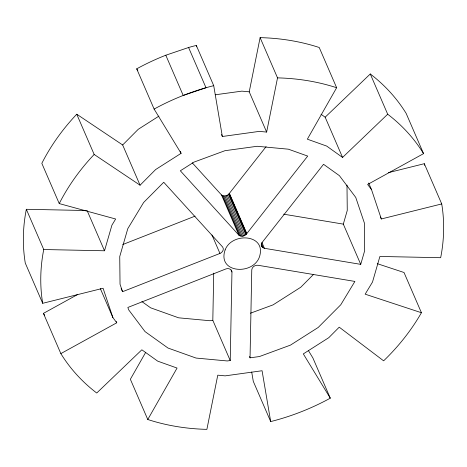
<?xml version="1.0" encoding="UTF-8"?>
<svg xmlns="http://www.w3.org/2000/svg" width="467" height="467" viewBox="0 0 467 467"><rect width="100%" height="100%" fill="white"/><g stroke="black" fill="none" stroke-linecap="round" stroke-linejoin="round"><path stroke-width="0.7" d="M230.225 360.547L231.959 271.975C231.801 269.021 228.17 267.9 225.783 268.986L127.859 307.449L128.659 309.825L145.021 331.588L168.009 348.043L196.047 358.061L227.236 360.956L230.225 360.547L212.812 320.309L213.734 273.119M250.043 357.833L251.771 269.798C252.069 266.85 255.227 264.888 258.041 265.279L354.897 281.426L340.782 304.753L318.214 327.449L290.474 345.113L259.442 356.543L250.043 357.833L249.471 356.514M221.486 134.519L222.345 136.498L259.255 131.385L266.634 132.068L249.226 91.83L260.113 37.64A207.564 169.194 -23.4 0 1 319.224 47.494L336.637 87.732L307.35 139.178L326.707 146.089L342.568 157.443L387.686 114.217L370.273 73.973L325.155 117.205L342.568 157.443M266.634 132.068L277.526 77.878L260.113 37.64M86.389 210.529L26.333 209.292L43.74 249.53L104.52 250.779L111.905 225.205L115.658 219.011L59.239 203.583L41.826 163.339A207.564 169.194 -23.4 0 1 76.751 114.217L122.658 144.968L140.071 185.206L155.645 169.544L181.097 153.339L180.239 151.361M261.164 245.087L262.378 247.265L264.421 248.304L360.728 264.363L343.315 224.125L347.261 210.454L346.987 185.095M360.728 264.363L364.674 250.691L364.377 223.01L355.749 197.413L339.392 175.65L323.538 164.302L262.326 242.198L261.386 244.317L261.736 246.407M192.223 162.767L221.527 194.984C223.95 196.893 227.785 195.877 229.379 193.367L266.108 146.632M228.912 193.963L246.325 234.2L307.706 156.089L288.367 149.183L257.177 146.282L224.971 150.695L193.939 162.125L180.338 170.788L238.941 235.222C241.363 237.131 245.198 236.115 246.792 233.611L229.379 193.367M145.722 352.287L130.363 379.268L147.776 419.506A207.564 169.194 -23.4 0 0 206.887 429.36L217.774 375.17L225.158 375.859L262.069 370.74L270.691 421.578A206.998 168.727 -23.4 0 0 330.292 398.17L312.878 357.932L308.383 350.554M147.776 419.506L177.063 368.06L157.706 361.149L141.845 349.795L96.727 393.027A207.564 169.194 -23.4 0 1 60.85 353.607L43.437 313.369L77.755 294.449M122.658 144.968L138.232 129.306L158.908 116.137M313.456 274.479L300.801 287.211L273.061 304.875L250.411 313.217M60.85 353.607L116.773 322.779L116.201 321.459M370.273 73.973A207.564 169.194 -23.4 0 1 406.15 113.393L423.563 153.631L367.64 184.465L371.51 189.614L381.335 218.97L441.724 203.933L424.31 163.695L388.497 172.615M219.957 253.441C222.455 252.583 224.423 249.325 222.613 246.973L163.742 182.264L143.632 202.485L127.789 228.667L119.739 256.546L120.037 284.228L122.552 291.7L219.957 253.441L211.965 234.971M122.728 244.55L195.101 216.122M181.097 153.339L154.122 109.068L136.708 68.83A206.998 168.727 -23.4 0 1 165.797 55.223L188.586 47.5A206.998 168.727 -23.4 0 1 196.309 45.422L213.717 85.659L222.345 136.498M26.333 209.292A206.998 168.727 -23.4 0 0 25.276 263.067L42.69 303.305L103.079 288.267L112.903 317.624L116.773 322.779M215.234 94.789L241.842 91.141L249.226 91.83M212.812 320.309L209.823 320.718L178.633 317.817L150.596 307.8L141.886 301.571M283.662 214.178L343.315 224.125M377.254 263.668L404.013 272.495L421.427 312.732A208.714 170.128 -23.4 0 1 383.629 360.833L339.229 327.174L328.768 337.694L303.317 353.898L330.292 398.17M421.427 312.732L365.159 294.175L372.508 282.033L379.893 256.459L440.667 257.708A206.998 168.727 -23.4 0 0 441.724 203.933M76.751 114.217L94.165 154.454L140.071 185.206M321.045 114.263L325.155 117.205M136.708 68.83L137.835 70.675M368.656 183.017L371.51 189.614M380.477 216.992L381.335 218.97M188.586 47.5L206 87.738L183.21 95.461L165.797 55.223M261.853 242.367L264.421 248.304M261.286 243.289L263.283 247.907M261.24 244.626L262.378 247.265M229.274 193.56L246.687 233.798M228.427 194.494L245.84 234.732M227.365 195.241L244.778 235.479M226.156 195.749L243.57 235.987M224.884 195.982L242.297 236.22M223.629 195.924L241.042 236.168M222.485 195.585L239.898 235.823M221.527 194.984L238.941 235.222M231.101 269.996L231.959 271.975M270.691 421.578L253.283 381.341L251.701 372.03M121.128 288.402L122.552 291.7M87.107 210.541L104.52 250.779M100.341 288.6L112.903 317.624M196.309 45.422L196.549 46.852M42.69 303.305A206.998 168.727 -23.4 0 1 43.74 249.53M154.122 109.068A206.998 168.727 -23.4 0 1 213.717 85.659M59.239 203.583A207.564 169.194 -23.4 0 1 94.165 154.454M277.526 77.878A207.564 169.194 -23.4 0 1 336.637 87.732M387.686 114.217A207.564 169.194 -23.4 0 1 423.563 153.631M44.604 315.231A207.564 169.194 -23.4 0 1 43.437 313.369M424.31 163.695A206.998 168.727 -23.4 0 1 424.573 165.33M225.129 249.898C217.015 273.148 252.396 275.442 259.284 257.346C267.398 234.09 232.017 231.795 225.129 249.898"/></g></svg>
